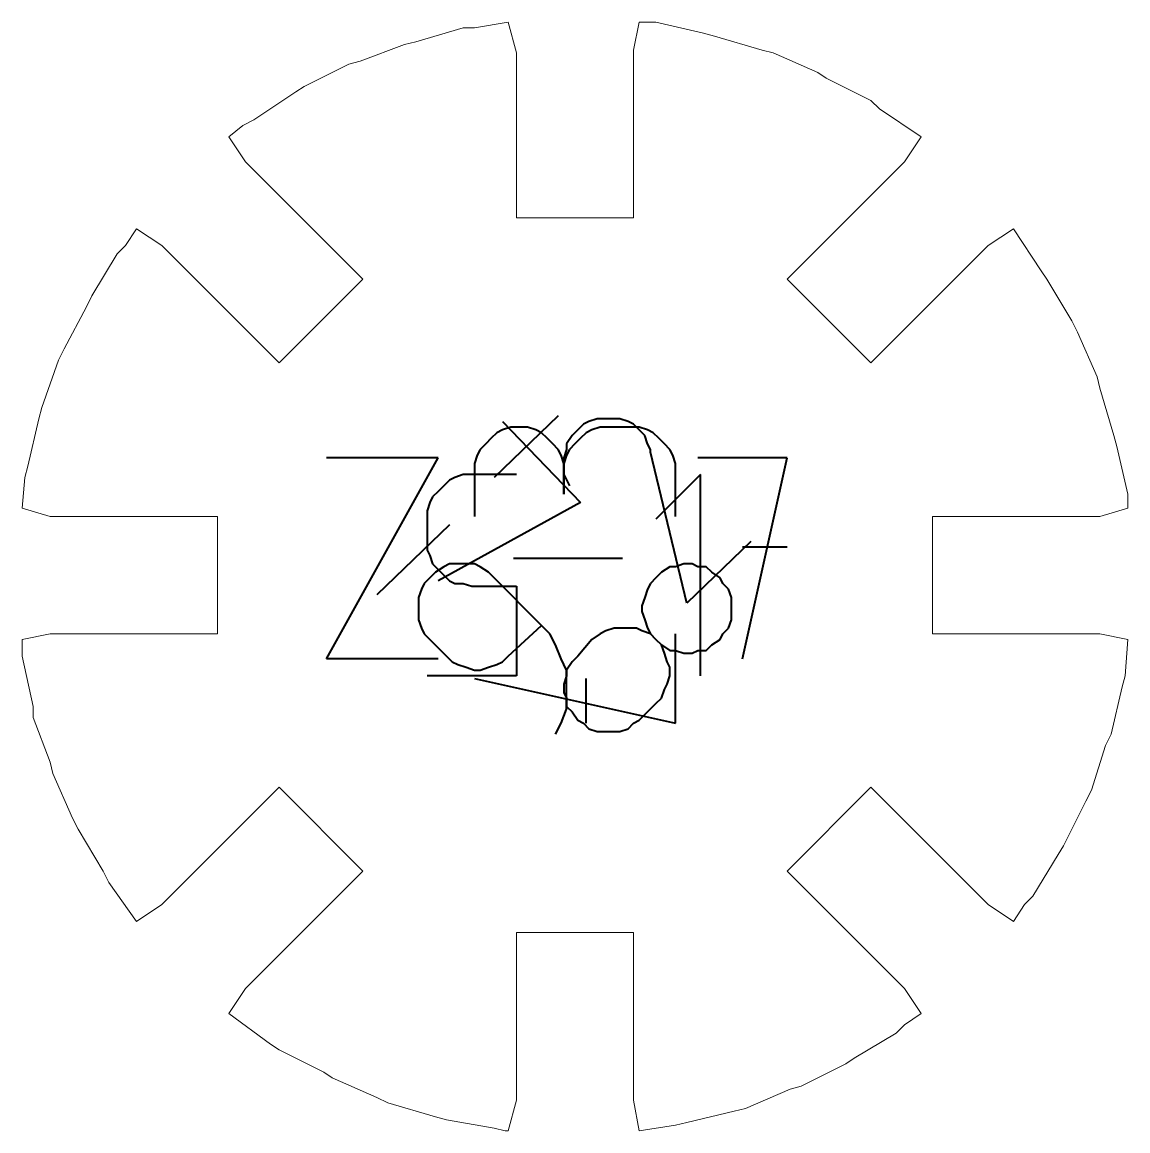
# Model space of a CAD drawing. Header units: centimetres. Extents: x -9.8 to 7.1, y -12.4 to 11.9.
# Drawn here: x -1.184 to 2.776, y -8.084 to -4.114 of the extents above; entities that cross this region are included whole.
import ezdxf

# ---------------------------------------------------------------- set-up
doc = ezdxf.new("R2010")
doc.units = ezdxf.units.CM
doc.header["$MEASUREMENT"] = 0
doc.layers.add('layer 1', color=7, linetype='Continuous')

msp = doc.modelspace()

# ---------------------------------------------------------------- linework, layer by layer
at = {"layer": 'layer 1', "color": 5, "lineweight": 13}
for points in [[(0.55571, -4.11392), (0.55571, -4.11392), (0.43559, -4.13402), (0.43559, -4.13402)], [(0.58561, -4.22398), (0.58561, -4.22398), (0.55571, -4.11392), (0.55571, -4.11392)], [(1.02561, -4.11392), (1.02561, -4.11392), (1.00577, -4.21393), (1.00577, -4.21393)], [(1.04572, -4.11392), (1.04572, -4.11392), (1.02561, -4.11392), (1.02561, -4.11392)], [(1.08567, -4.11392), (1.08567, -4.11392), (1.04572, -4.11392), (1.04572, -4.11392)], [(1.2558, -4.15387), (1.2558, -4.15387), (1.08567, -4.11392), (1.08567, -4.11392)], [(0.39564, -4.13402), (0.39564, -4.13402), (0.22578, -4.18403), (0.22578, -4.18403)], [(0.43559, -4.13402), (0.43559, -4.13402), (0.39564, -4.13402), (0.39564, -4.13402)], [(1.29575, -4.16392), (1.29575, -4.16392), (1.2558, -4.15387), (1.2558, -4.15387)], [(1.46588, -4.21393), (1.46588, -4.21393), (1.29575, -4.16392), (1.29575, -4.16392)], [(0.18556, -4.19408), (0.18556, -4.19408), (0.02575, -4.25388), (0.02575, -4.25388)], [(0.22578, -4.18403), (0.22578, -4.18403), (0.18556, -4.19408), (0.18556, -4.19408)], [(0.58561, -4.814), (0.58561, -4.814), (0.58561, -4.22398), (0.58561, -4.22398)], [(1.00577, -4.21393), (1.00577, -4.21393), (1.00577, -4.814), (1.00577, -4.814)], [(1.50583, -4.22398), (1.50583, -4.22398), (1.46588, -4.21393), (1.46588, -4.21393)], [(1.66564, -4.2941), (1.66564, -4.2941), (1.50583, -4.22398), (1.50583, -4.22398)], [(-0.01447, -4.26393), (-0.01447, -4.26393), (-0.17427, -4.3441), (-0.17427, -4.3441)], [(0.02575, -4.25388), (0.02575, -4.25388), (-0.01447, -4.26393), (-0.01447, -4.26393)], [(1.6958, -4.31394), (1.6958, -4.31394), (1.66564, -4.2941), (1.66564, -4.2941)], [(1.85587, -4.39411), (1.85587, -4.39411), (1.6958, -4.31394), (1.6958, -4.31394)], [(-0.20444, -4.36395), (-0.20444, -4.36395), (-0.35445, -4.46396), (-0.35445, -4.46396)], [(-0.17427, -4.3441), (-0.17427, -4.3441), (-0.20444, -4.36395), (-0.20444, -4.36395)], [(1.88577, -4.42401), (1.88577, -4.42401), (1.85587, -4.39411), (1.85587, -4.39411)], [(2.03579, -4.52402), (2.03579, -4.52402), (1.88577, -4.42401), (1.88577, -4.42401)], [(-0.39441, -4.48407), (-0.39441, -4.48407), (-0.44441, -4.52402), (-0.44441, -4.52402)], [(-0.35445, -4.46396), (-0.35445, -4.46396), (-0.39441, -4.48407), (-0.39441, -4.48407)], [(-0.44441, -4.52402), (-0.44441, -4.52402), (-0.38435, -4.61398), (-0.38435, -4.61398)], [(1.97573, -4.61398), (1.97573, -4.61398), (2.03579, -4.52402), (2.03579, -4.52402)], [(2.03579, -4.52402), (2.03579, -4.52402), (2.03579, -4.52402), (2.03579, -4.52402)], [(-0.38435, -4.61398), (-0.38435, -4.61398), (0.03554, -5.03414), (0.03554, -5.03414)], [(1.55584, -5.03414), (1.55584, -5.03414), (1.97573, -4.61398), (1.97573, -4.61398)], [(1.00577, -4.814), (1.00577, -4.814), (0.58561, -4.814), (0.58561, -4.814)], [(-0.77435, -4.85395), (-0.77435, -4.85395), (-0.8143, -4.91402), (-0.8143, -4.91402)], [(-0.68439, -4.91402), (-0.68439, -4.91402), (-0.77435, -4.85395), (-0.77435, -4.85395)], [(2.36573, -4.85395), (2.36573, -4.85395), (2.27577, -4.91402), (2.27577, -4.91402)], [(2.46574, -5.00397), (2.46574, -5.00397), (2.36573, -4.85395), (2.36573, -4.85395)], [(2.36573, -4.85395), (2.36573, -4.85395), (2.36573, -4.85395), (2.36573, -4.85395)], [(-0.8143, -4.91402), (-0.8143, -4.91402), (-0.84446, -4.94391), (-0.84446, -4.94391)], [(-0.2645, -5.33391), (-0.2645, -5.33391), (-0.68439, -4.91402), (-0.68439, -4.91402)], [(2.27577, -4.91402), (2.27577, -4.91402), (1.85587, -5.33391), (1.85587, -5.33391)], [(-0.84446, -4.94391), (-0.84446, -4.94391), (-0.93442, -5.09393), (-0.93442, -5.09393)], [(0.03554, -5.03414), (0.03554, -5.03414), (-0.2645, -5.33391), (-0.2645, -5.33391)], [(1.85587, -5.33391), (1.85587, -5.33391), (1.55584, -5.03414), (1.55584, -5.03414)], [(2.48585, -5.03414), (2.48585, -5.03414), (2.46574, -5.00397), (2.46574, -5.00397)], [(2.57581, -5.18389), (2.57581, -5.18389), (2.48585, -5.03414), (2.48585, -5.03414)], [(-0.93442, -5.09393), (-0.93442, -5.09393), (-0.95453, -5.13388), (-0.95453, -5.13388)], [(-0.95453, -5.13388), (-0.95453, -5.13388), (-1.03443, -5.2839), (-1.03443, -5.2839)], [(2.59591, -5.22411), (2.59591, -5.22411), (2.57581, -5.18389), (2.57581, -5.18389)], [(2.66576, -5.38392), (2.66576, -5.38392), (2.59591, -5.22411), (2.59591, -5.22411)], [(-1.03443, -5.2839), (-1.03443, -5.2839), (-1.05454, -5.32412), (-1.05454, -5.32412)], [(-1.05454, -5.32412), (-1.05454, -5.32412), (-1.11434, -5.49398), (-1.11434, -5.49398)], [(2.67582, -5.42413), (2.67582, -5.42413), (2.66576, -5.38392), (2.66576, -5.38392)], [(2.72582, -5.594), (2.72582, -5.594), (2.67582, -5.42413), (2.67582, -5.42413)], [(-1.11434, -5.49398), (-1.11434, -5.49398), (-1.12439, -5.53393), (-1.12439, -5.53393)], [(-1.12439, -5.53393), (-1.12439, -5.53393), (-1.16434, -5.70406), (-1.16434, -5.70406)], [(2.73588, -5.63395), (2.73588, -5.63395), (2.72582, -5.594), (2.72582, -5.594)], [(2.77583, -5.80407), (2.77583, -5.80407), (2.73588, -5.63395), (2.73588, -5.63395)], [(-1.16434, -5.70406), (-1.16434, -5.70406), (-1.1744, -5.74401), (-1.1744, -5.74401)], [(-1.1744, -5.74401), (-1.1744, -5.74401), (-1.18445, -5.85408), (-1.18445, -5.85408)], [(2.77583, -5.84403), (2.77583, -5.84403), (2.77583, -5.80407), (2.77583, -5.80407)], [(-1.18445, -5.85408), (-1.18445, -5.85408), (-1.08444, -5.88398), (-1.08444, -5.88398)], [(2.67582, -5.88398), (2.67582, -5.88398), (2.77583, -5.85408), (2.77583, -5.85408)], [(2.77583, -5.85408), (2.77583, -5.85408), (2.77583, -5.84403), (2.77583, -5.84403)], [(-1.08444, -5.88398), (-1.08444, -5.88398), (-0.48437, -5.88398), (-0.48437, -5.88398)], [(-0.48437, -5.88398), (-0.48437, -5.88398), (-0.48437, -6.30414), (-0.48437, -6.30414)], [(2.07574, -6.30414), (2.07574, -6.30414), (2.07574, -5.88398), (2.07574, -5.88398)], [(2.07574, -5.88398), (2.07574, -5.88398), (2.67582, -5.88398), (2.67582, -5.88398)], [(-1.08444, -6.30414), (-1.08444, -6.30414), (-1.18445, -6.32398), (-1.18445, -6.32398)], [(-0.48437, -6.30414), (-0.48437, -6.30414), (-1.08444, -6.30414), (-1.08444, -6.30414)], [(2.67582, -6.30414), (2.67582, -6.30414), (2.07574, -6.30414), (2.07574, -6.30414)], [(2.77583, -6.32398), (2.77583, -6.32398), (2.67582, -6.30414), (2.67582, -6.30414)], [(-1.18445, -6.32398), (-1.18445, -6.32398), (-1.18445, -6.34409), (-1.18445, -6.34409)], [(-1.18445, -6.34409), (-1.18445, -6.34409), (-1.18445, -6.38404), (-1.18445, -6.38404)], [(2.76578, -6.45416), (2.76578, -6.45416), (2.77583, -6.32398), (2.77583, -6.32398)], [(-1.18445, -6.38404), (-1.18445, -6.38404), (-1.1445, -6.56396), (-1.1445, -6.56396)], [(2.75572, -6.49411), (2.75572, -6.49411), (2.76578, -6.45416), (2.76578, -6.45416)], [(2.71577, -6.66397), (2.71577, -6.66397), (2.75572, -6.49411), (2.75572, -6.49411)], [(-1.1445, -6.56396), (-1.1445, -6.56396), (-1.1445, -6.60417), (-1.1445, -6.60417)], [(-1.1445, -6.60417), (-1.1445, -6.60417), (-1.08444, -6.76398), (-1.08444, -6.76398)], [(2.69593, -6.70419), (2.69593, -6.70419), (2.71577, -6.66397), (2.71577, -6.66397)], [(2.64592, -6.864), (2.64592, -6.864), (2.69593, -6.70419), (2.69593, -6.70419)], [(-1.08444, -6.76398), (-1.08444, -6.76398), (-1.07439, -6.8042), (-1.07439, -6.8042)], [(-1.07439, -6.8042), (-1.07439, -6.8042), (-1.00454, -6.96401), (-1.00454, -6.96401)], [(-0.68439, -7.2741), (-0.68439, -7.2741), (-0.2645, -6.85394), (-0.2645, -6.85394)], [(-0.2645, -6.85394), (-0.2645, -6.85394), (0.03554, -7.15398), (0.03554, -7.15398)], [(1.55584, -7.15398), (1.55584, -7.15398), (1.85587, -6.85394), (1.85587, -6.85394)], [(1.85587, -6.85394), (1.85587, -6.85394), (2.27577, -7.2741), (2.27577, -7.2741)], [(2.62581, -6.90395), (2.62581, -6.90395), (2.64592, -6.864), (2.64592, -6.864)], [(2.54591, -7.06402), (2.54591, -7.06402), (2.62581, -6.90395), (2.62581, -6.90395)], [(-1.00454, -6.96401), (-1.00454, -6.96401), (-0.98443, -7.00396), (-0.98443, -7.00396)], [(-0.98443, -7.00396), (-0.98443, -7.00396), (-0.89447, -7.15398), (-0.89447, -7.15398)], [(2.5258, -7.09418), (2.5258, -7.09418), (2.54591, -7.06402), (2.54591, -7.06402)], [(2.43584, -7.2442), (2.43584, -7.2442), (2.5258, -7.09418), (2.5258, -7.09418)], [(-0.89447, -7.15398), (-0.89447, -7.15398), (-0.87436, -7.19419), (-0.87436, -7.19419)], [(0.03554, -7.15398), (0.03554, -7.15398), (-0.38435, -7.57414), (-0.38435, -7.57414)], [(1.97573, -7.57414), (1.97573, -7.57414), (1.55584, -7.15398), (1.55584, -7.15398)], [(-0.87436, -7.19419), (-0.87436, -7.19419), (-0.77435, -7.33416), (-0.77435, -7.33416)], [(2.40594, -7.2741), (2.40594, -7.2741), (2.43584, -7.2442), (2.43584, -7.2442)], [(-0.77435, -7.33416), (-0.77435, -7.33416), (-0.68439, -7.2741), (-0.68439, -7.2741)], [(2.27577, -7.2741), (2.27577, -7.2741), (2.36573, -7.33416), (2.36573, -7.33416)], [(2.36573, -7.33416), (2.36573, -7.33416), (2.40594, -7.2741), (2.40594, -7.2741)], [(0.58561, -7.97419), (0.58561, -7.97419), (0.58561, -7.37411), (0.58561, -7.37411)], [(0.58561, -7.37411), (0.58561, -7.37411), (1.00577, -7.37411), (1.00577, -7.37411)], [(1.00577, -7.37411), (1.00577, -7.37411), (1.00577, -7.97419), (1.00577, -7.97419)], [(-0.38435, -7.57414), (-0.38435, -7.57414), (-0.44441, -7.6641), (-0.44441, -7.6641)], [(2.03579, -7.6641), (2.03579, -7.6641), (1.97573, -7.57414), (1.97573, -7.57414)], [(-0.44441, -7.6641), (-0.44441, -7.6641), (-0.44441, -7.6641), (-0.44441, -7.6641)], [(-0.44441, -7.6641), (-0.44441, -7.6641), (-0.29439, -7.77416), (-0.29439, -7.77416)], [(1.97573, -7.70405), (1.97573, -7.70405), (2.03579, -7.6641), (2.03579, -7.6641)], [(1.79581, -7.82417), (1.79581, -7.82417), (1.94583, -7.73421), (1.94583, -7.73421)], [(1.94583, -7.73421), (1.94583, -7.73421), (1.97573, -7.70405), (1.97573, -7.70405)], [(-0.29439, -7.77416), (-0.29439, -7.77416), (-0.2645, -7.794), (-0.2645, -7.794)], [(-0.2645, -7.794), (-0.2645, -7.794), (-0.10442, -7.87417), (-0.10442, -7.87417)], [(1.60584, -7.92418), (1.60584, -7.92418), (1.76565, -7.84401), (1.76565, -7.84401)], [(1.76565, -7.84401), (1.76565, -7.84401), (1.79581, -7.82417), (1.79581, -7.82417)], [(-0.10442, -7.87417), (-0.10442, -7.87417), (-0.07426, -7.89402), (-0.07426, -7.89402)], [(-0.07426, -7.89402), (-0.07426, -7.89402), (0.08555, -7.96413), (0.08555, -7.96413)], [(1.40582, -8.00408), (1.40582, -8.00408), (1.56589, -7.93424), (1.56589, -7.93424)], [(1.56589, -7.93424), (1.56589, -7.93424), (1.60584, -7.92418), (1.60584, -7.92418)], [(0.08555, -7.96413), (0.08555, -7.96413), (0.12576, -7.98424), (0.12576, -7.98424)], [(0.55571, -8.08399), (0.55571, -8.08399), (0.58561, -7.97419), (0.58561, -7.97419)], [(1.00577, -7.97419), (1.00577, -7.97419), (1.02561, -8.08399), (1.02561, -8.08399)], [(0.12576, -7.98424), (0.12576, -7.98424), (0.29563, -8.03398), (0.29563, -8.03398)], [(1.19574, -8.05409), (1.19574, -8.05409), (1.36587, -8.01414), (1.36587, -8.01414)], [(1.36587, -8.01414), (1.36587, -8.01414), (1.40582, -8.00408), (1.40582, -8.00408)], [(0.29563, -8.03398), (0.29563, -8.03398), (0.33558, -8.04404), (0.33558, -8.04404)], [(0.33558, -8.04404), (0.33558, -8.04404), (0.50571, -8.0742), (0.50571, -8.0742)], [(1.15579, -8.06414), (1.15579, -8.06414), (1.19574, -8.05409), (1.19574, -8.05409)], [(0.50571, -8.0742), (0.50571, -8.0742), (0.54566, -8.08399), (0.54566, -8.08399)], [(0.54566, -8.08399), (0.54566, -8.08399), (0.55571, -8.08399), (0.55571, -8.08399)], [(1.02561, -8.08399), (1.02561, -8.08399), (1.15579, -8.06414), (1.15579, -8.06414)]]:
    msp.add_open_spline(points, degree=3, dxfattribs=at)
at = {"layer": 'layer 1', "color": 1, "lineweight": 40}
for points in [[(0.73563, -5.52414), (0.73563, -5.52414), (0.50571, -5.74401), (0.50571, -5.74401)], [(0.5356, -5.54399), (0.5356, -5.54399), (0.8158, -5.83397), (0.8158, -5.83397)], [(0.82559, -5.55404), (0.82559, -5.55404), (0.80574, -5.57415), (0.80574, -5.57415)], [(0.8457, -5.54399), (0.8457, -5.54399), (0.82559, -5.55404), (0.82559, -5.55404)], [(0.87559, -5.53393), (0.87559, -5.53393), (0.8457, -5.54399), (0.8457, -5.54399)], [(0.90576, -5.53393), (0.90576, -5.53393), (0.87559, -5.53393), (0.87559, -5.53393)], [(0.87559, -5.53393), (0.87559, -5.53393), (0.87559, -5.53393), (0.87559, -5.53393)], [(0.9256, -5.53393), (0.9256, -5.53393), (0.90576, -5.53393), (0.90576, -5.53393)], [(0.95576, -5.53393), (0.95576, -5.53393), (0.9256, -5.53393), (0.9256, -5.53393)], [(0.98566, -5.54399), (0.98566, -5.54399), (0.95576, -5.53393), (0.95576, -5.53393)], [(1.00577, -5.55404), (1.00577, -5.55404), (0.98566, -5.54399), (0.98566, -5.54399)], [(1.02561, -5.57415), (1.02561, -5.57415), (1.00577, -5.55404), (1.00577, -5.55404)], [(0.51576, -5.58394), (0.51576, -5.58394), (0.49565, -5.60405), (0.49565, -5.60405)], [(0.5356, -5.57415), (0.5356, -5.57415), (0.51576, -5.58394), (0.51576, -5.58394)], [(0.56577, -5.5641), (0.56577, -5.5641), (0.5356, -5.57415), (0.5356, -5.57415)], [(0.59566, -5.5641), (0.59566, -5.5641), (0.56577, -5.5641), (0.56577, -5.5641)], [(0.62556, -5.5641), (0.62556, -5.5641), (0.59566, -5.5641), (0.59566, -5.5641)], [(0.59566, -5.5641), (0.59566, -5.5641), (0.59566, -5.5641), (0.59566, -5.5641)], [(0.65572, -5.57415), (0.65572, -5.57415), (0.62556, -5.5641), (0.62556, -5.5641)], [(0.67557, -5.58394), (0.67557, -5.58394), (0.65572, -5.57415), (0.65572, -5.57415)], [(0.69568, -5.60405), (0.69568, -5.60405), (0.67557, -5.58394), (0.67557, -5.58394)], [(0.78563, -5.594), (0.78563, -5.594), (0.76579, -5.62416), (0.76579, -5.62416)], [(0.80574, -5.57415), (0.80574, -5.57415), (0.78563, -5.594), (0.78563, -5.594)], [(0.83564, -5.58394), (0.83564, -5.58394), (0.8158, -5.60405), (0.8158, -5.60405)], [(0.85575, -5.57415), (0.85575, -5.57415), (0.83564, -5.58394), (0.83564, -5.58394)], [(0.88565, -5.5641), (0.88565, -5.5641), (0.85575, -5.57415), (0.85575, -5.57415)], [(0.91581, -5.5641), (0.91581, -5.5641), (0.88565, -5.5641), (0.88565, -5.5641)], [(0.99571, -5.5641), (0.99571, -5.5641), (0.91581, -5.5641), (0.91581, -5.5641)], [(0.91581, -5.5641), (0.91581, -5.5641), (0.91581, -5.5641), (0.91581, -5.5641)], [(1.02561, -5.5641), (1.02561, -5.5641), (0.99571, -5.5641), (0.99571, -5.5641)], [(1.05577, -5.57415), (1.05577, -5.57415), (1.02561, -5.5641), (1.02561, -5.5641)], [(1.04572, -5.594), (1.04572, -5.594), (1.02561, -5.57415), (1.02561, -5.57415)], [(1.05577, -5.62416), (1.05577, -5.62416), (1.04572, -5.594), (1.04572, -5.594)], [(1.07562, -5.58394), (1.07562, -5.58394), (1.05577, -5.57415), (1.05577, -5.57415)], [(1.09573, -5.60405), (1.09573, -5.60405), (1.07562, -5.58394), (1.07562, -5.58394)], [(0.47581, -5.62416), (0.47581, -5.62416), (0.4557, -5.644), (0.4557, -5.644)], [(0.49565, -5.60405), (0.49565, -5.60405), (0.47581, -5.62416), (0.47581, -5.62416)], [(0.71579, -5.62416), (0.71579, -5.62416), (0.69568, -5.60405), (0.69568, -5.60405)], [(0.73563, -5.644), (0.73563, -5.644), (0.71579, -5.62416), (0.71579, -5.62416)], [(0.76579, -5.62416), (0.76579, -5.62416), (0.76579, -5.644), (0.76579, -5.644)], [(0.79569, -5.62416), (0.79569, -5.62416), (0.77558, -5.644), (0.77558, -5.644)], [(0.8158, -5.60405), (0.8158, -5.60405), (0.79569, -5.62416), (0.79569, -5.62416)], [(1.06583, -5.644), (1.06583, -5.644), (1.05577, -5.62416), (1.05577, -5.62416)], [(1.11583, -5.62416), (1.11583, -5.62416), (1.09573, -5.60405), (1.09573, -5.60405)], [(1.13568, -5.644), (1.13568, -5.644), (1.11583, -5.62416), (1.11583, -5.62416)], [(-0.09437, -6.3941), (-0.09437, -6.3941), (0.30568, -5.6739), (0.30568, -5.6739)], [(0.30568, -5.6739), (0.30568, -5.6739), (-0.09437, -5.6739), (-0.09437, -5.6739)], [(0.44565, -5.66411), (0.44565, -5.66411), (0.43559, -5.69401), (0.43559, -5.69401)], [(0.4557, -5.644), (0.4557, -5.644), (0.44565, -5.66411), (0.44565, -5.66411)], [(0.74568, -5.66411), (0.74568, -5.66411), (0.73563, -5.644), (0.73563, -5.644)], [(0.75574, -5.69401), (0.75574, -5.69401), (0.74568, -5.66411), (0.74568, -5.66411)], [(0.76579, -5.644), (0.76579, -5.644), (0.75574, -5.6739), (0.75574, -5.6739)], [(0.76579, -5.66411), (0.76579, -5.66411), (0.75574, -5.69401), (0.75574, -5.69401)], [(0.75574, -5.6739), (0.75574, -5.6739), (0.75574, -5.70406), (0.75574, -5.70406)], [(0.77558, -5.644), (0.77558, -5.644), (0.76579, -5.66411), (0.76579, -5.66411)], [(1.06583, -5.65406), (1.06583, -5.65406), (1.06583, -5.644), (1.06583, -5.644)], [(1.06583, -5.644), (1.06583, -5.644), (1.06583, -5.644), (1.06583, -5.644)], [(1.06583, -5.644), (1.06583, -5.644), (1.06583, -5.644), (1.06583, -5.644)], [(1.19574, -6.19407), (1.19574, -6.19407), (1.06583, -5.65406), (1.06583, -5.65406)], [(1.06583, -5.65406), (1.06583, -5.65406), (1.06583, -5.65406), (1.06583, -5.65406)], [(1.06583, -5.65406), (1.06583, -5.65406), (1.06583, -5.65406), (1.06583, -5.65406)], [(1.06583, -5.65406), (1.06583, -5.65406), (1.06583, -5.65406), (1.06583, -5.65406)], [(1.06583, -5.65406), (1.06583, -5.65406), (1.06583, -5.65406), (1.06583, -5.65406)], [(1.06583, -5.65406), (1.06583, -5.65406), (1.06583, -5.65406), (1.06583, -5.65406)], [(1.06583, -5.65406), (1.06583, -5.65406), (1.06583, -5.65406), (1.06583, -5.65406)], [(1.06583, -5.65406), (1.06583, -5.65406), (1.06583, -5.65406), (1.06583, -5.65406)], [(1.06583, -5.65406), (1.06583, -5.65406), (1.06583, -5.65406), (1.06583, -5.65406)], [(1.14573, -5.66411), (1.14573, -5.66411), (1.13568, -5.644), (1.13568, -5.644)], [(1.15579, -5.69401), (1.15579, -5.69401), (1.14573, -5.66411), (1.14573, -5.66411)], [(1.55584, -5.6739), (1.55584, -5.6739), (1.23569, -5.6739), (1.23569, -5.6739)], [(1.39576, -6.3941), (1.39576, -6.3941), (1.55584, -5.6739), (1.55584, -5.6739)], [(0.43559, -5.69401), (0.43559, -5.69401), (0.43559, -5.72391), (0.43559, -5.72391)], [(0.75574, -5.69401), (0.75574, -5.69401), (0.75574, -5.72391), (0.75574, -5.72391)], [(0.75574, -5.72391), (0.75574, -5.72391), (0.75574, -5.69401), (0.75574, -5.69401)], [(0.75574, -5.70406), (0.75574, -5.70406), (0.75574, -5.73396), (0.75574, -5.73396)], [(1.15579, -5.72391), (1.15579, -5.72391), (1.15579, -5.69401), (1.15579, -5.69401)], [(0.34563, -5.75407), (0.34563, -5.75407), (0.32579, -5.77391), (0.32579, -5.77391)], [(0.36574, -5.74401), (0.36574, -5.74401), (0.34563, -5.75407), (0.34563, -5.75407)], [(0.39564, -5.73396), (0.39564, -5.73396), (0.36574, -5.74401), (0.36574, -5.74401)], [(0.4258, -5.73396), (0.4258, -5.73396), (0.39564, -5.73396), (0.39564, -5.73396)], [(0.58561, -5.73396), (0.58561, -5.73396), (0.4258, -5.73396), (0.4258, -5.73396)], [(0.4258, -5.73396), (0.4258, -5.73396), (0.4258, -5.73396), (0.4258, -5.73396)], [(0.43559, -5.72391), (0.43559, -5.72391), (0.43559, -5.88398), (0.43559, -5.88398)], [(0.75574, -5.72391), (0.75574, -5.72391), (0.75574, -5.80407), (0.75574, -5.80407)], [(0.75574, -5.80407), (0.75574, -5.80407), (0.75574, -5.72391), (0.75574, -5.72391)], [(0.75574, -5.72391), (0.75574, -5.72391), (0.75574, -5.72391), (0.75574, -5.72391)], [(0.75574, -5.73396), (0.75574, -5.73396), (0.77558, -5.77391), (0.77558, -5.77391)], [(1.24575, -5.73396), (1.24575, -5.73396), (1.08567, -5.89403), (1.08567, -5.89403)], [(1.15579, -5.88398), (1.15579, -5.88398), (1.15579, -5.72391), (1.15579, -5.72391)], [(1.15579, -5.72391), (1.15579, -5.72391), (1.15579, -5.72391), (1.15579, -5.72391)], [(1.24575, -6.45416), (1.24575, -6.45416), (1.24575, -5.73396), (1.24575, -5.73396)], [(0.30568, -5.79402), (0.30568, -5.79402), (0.28557, -5.81413), (0.28557, -5.81413)], [(0.32579, -5.77391), (0.32579, -5.77391), (0.30568, -5.79402), (0.30568, -5.79402)], [(0.27578, -5.83397), (0.27578, -5.83397), (0.26573, -5.86414), (0.26573, -5.86414)], [(0.28557, -5.81413), (0.28557, -5.81413), (0.27578, -5.83397), (0.27578, -5.83397)], [(0.8158, -5.83397), (0.8158, -5.83397), (0.30568, -6.11417), (0.30568, -6.11417)], [(0.26573, -5.86414), (0.26573, -5.86414), (0.26573, -5.89403), (0.26573, -5.89403)], [(0.34563, -5.91414), (0.34563, -5.91414), (0.08555, -6.16417), (0.08555, -6.16417)], [(0.26573, -5.89403), (0.26573, -5.89403), (0.26573, -5.97394), (0.26573, -5.97394)], [(0.26573, -5.97394), (0.26573, -5.97394), (0.26573, -5.97394), (0.26573, -5.97394)], [(0.26573, -5.97394), (0.26573, -5.97394), (0.26573, -6.0041), (0.26573, -6.0041)], [(1.42566, -5.97394), (1.42566, -5.97394), (1.19574, -6.19407), (1.19574, -6.19407)], [(1.55584, -5.99405), (1.55584, -5.99405), (1.39576, -5.99405), (1.39576, -5.99405)], [(0.26573, -6.0041), (0.26573, -6.0041), (0.27578, -6.02394), (0.27578, -6.02394)], [(0.27578, -6.02394), (0.27578, -6.02394), (0.28557, -6.05411), (0.28557, -6.05411)], [(0.96582, -6.034), (0.96582, -6.034), (0.57556, -6.034), (0.57556, -6.034)], [(0.28557, -6.05411), (0.28557, -6.05411), (0.30568, -6.07395), (0.30568, -6.07395)], [(0.32579, -6.06416), (0.32579, -6.06416), (0.29563, -6.084), (0.29563, -6.084)], [(0.30568, -6.07395), (0.30568, -6.07395), (0.32579, -6.09406), (0.32579, -6.09406)], [(0.34563, -6.05411), (0.34563, -6.05411), (0.32579, -6.06416), (0.32579, -6.06416)], [(0.3758, -6.05411), (0.3758, -6.05411), (0.34563, -6.05411), (0.34563, -6.05411)], [(0.40569, -6.05411), (0.40569, -6.05411), (0.3758, -6.05411), (0.3758, -6.05411)], [(0.43559, -6.05411), (0.43559, -6.05411), (0.40569, -6.05411), (0.40569, -6.05411)], [(0.4557, -6.06416), (0.4557, -6.06416), (0.43559, -6.05411), (0.43559, -6.05411)], [(0.4856, -6.084), (0.4856, -6.084), (0.4557, -6.06416), (0.4557, -6.06416)], [(1.13568, -6.06416), (1.13568, -6.06416), (1.10578, -6.084), (1.10578, -6.084)], [(1.15579, -6.06416), (1.15579, -6.06416), (1.13568, -6.06416), (1.13568, -6.06416)], [(1.18569, -6.05411), (1.18569, -6.05411), (1.15579, -6.06416), (1.15579, -6.06416)], [(1.21585, -6.05411), (1.21585, -6.05411), (1.18569, -6.05411), (1.18569, -6.05411)], [(1.23569, -6.06416), (1.23569, -6.06416), (1.21585, -6.05411), (1.21585, -6.05411)], [(1.26585, -6.06416), (1.26585, -6.06416), (1.23569, -6.06416), (1.23569, -6.06416)], [(1.2857, -6.084), (1.2857, -6.084), (1.26585, -6.06416), (1.26585, -6.06416)], [(0.27578, -6.10411), (0.27578, -6.10411), (0.25567, -6.12395), (0.25567, -6.12395)], [(0.29563, -6.084), (0.29563, -6.084), (0.27578, -6.10411), (0.27578, -6.10411)], [(0.27578, -6.10411), (0.27578, -6.10411), (0.27578, -6.10411), (0.27578, -6.10411)], [(0.32579, -6.09406), (0.32579, -6.09406), (0.34563, -6.11417), (0.34563, -6.11417)], [(0.50571, -6.10411), (0.50571, -6.10411), (0.4856, -6.084), (0.4856, -6.084)], [(0.67557, -6.27397), (0.67557, -6.27397), (0.50571, -6.10411), (0.50571, -6.10411)], [(0.50571, -6.10411), (0.50571, -6.10411), (0.50571, -6.10411), (0.50571, -6.10411)], [(1.08567, -6.10411), (1.08567, -6.10411), (1.06583, -6.12395), (1.06583, -6.12395)], [(1.10578, -6.084), (1.10578, -6.084), (1.08567, -6.10411), (1.08567, -6.10411)], [(1.08567, -6.10411), (1.08567, -6.10411), (1.08567, -6.10411), (1.08567, -6.10411)], [(1.31586, -6.10411), (1.31586, -6.10411), (1.2857, -6.084), (1.2857, -6.084)], [(1.32565, -6.12395), (1.32565, -6.12395), (1.31586, -6.10411), (1.31586, -6.10411)], [(1.31586, -6.10411), (1.31586, -6.10411), (1.31586, -6.10411), (1.31586, -6.10411)], [(0.24562, -6.14406), (0.24562, -6.14406), (0.23557, -6.17396), (0.23557, -6.17396)], [(0.25567, -6.12395), (0.25567, -6.12395), (0.24562, -6.14406), (0.24562, -6.14406)], [(0.34563, -6.11417), (0.34563, -6.11417), (0.36574, -6.12395), (0.36574, -6.12395)], [(0.36574, -6.12395), (0.36574, -6.12395), (0.39564, -6.12395), (0.39564, -6.12395)], [(0.39564, -6.12395), (0.39564, -6.12395), (0.4258, -6.13401), (0.4258, -6.13401)], [(0.4258, -6.13401), (0.4258, -6.13401), (0.58561, -6.13401), (0.58561, -6.13401)], [(0.58561, -6.13401), (0.58561, -6.13401), (0.58561, -6.45416), (0.58561, -6.45416)], [(1.05577, -6.14406), (1.05577, -6.14406), (1.04572, -6.17396), (1.04572, -6.17396)], [(1.06583, -6.12395), (1.06583, -6.12395), (1.05577, -6.14406), (1.05577, -6.14406)], [(1.34576, -6.14406), (1.34576, -6.14406), (1.32565, -6.12395), (1.32565, -6.12395)], [(1.35581, -6.17396), (1.35581, -6.17396), (1.34576, -6.14406), (1.34576, -6.14406)], [(0.23557, -6.17396), (0.23557, -6.17396), (0.23557, -6.20412), (0.23557, -6.20412)], [(1.04572, -6.17396), (1.04572, -6.17396), (1.03567, -6.20412), (1.03567, -6.20412)], [(1.35581, -6.20412), (1.35581, -6.20412), (1.35581, -6.17396), (1.35581, -6.17396)], [(0.23557, -6.20412), (0.23557, -6.20412), (0.23557, -6.22397), (0.23557, -6.22397)], [(0.23557, -6.22397), (0.23557, -6.22397), (0.23557, -6.25413), (0.23557, -6.25413)], [(1.03567, -6.20412), (1.03567, -6.20412), (1.03567, -6.22397), (1.03567, -6.22397)], [(1.03567, -6.22397), (1.03567, -6.22397), (1.04572, -6.25413), (1.04572, -6.25413)], [(1.35581, -6.22397), (1.35581, -6.22397), (1.35581, -6.20412), (1.35581, -6.20412)], [(1.35581, -6.25413), (1.35581, -6.25413), (1.35581, -6.22397), (1.35581, -6.22397)], [(0.23557, -6.25413), (0.23557, -6.25413), (0.24562, -6.28403), (0.24562, -6.28403)], [(1.04572, -6.25413), (1.04572, -6.25413), (1.05577, -6.28403), (1.05577, -6.28403)], [(1.34576, -6.28403), (1.34576, -6.28403), (1.35581, -6.25413), (1.35581, -6.25413)], [(0.24562, -6.28403), (0.24562, -6.28403), (0.25567, -6.30414), (0.25567, -6.30414)], [(0.25567, -6.30414), (0.25567, -6.30414), (0.27578, -6.32398), (0.27578, -6.32398)], [(0.55571, -6.38404), (0.55571, -6.38404), (0.67557, -6.27397), (0.67557, -6.27397)], [(0.70573, -6.30414), (0.70573, -6.30414), (0.67557, -6.27397), (0.67557, -6.27397)], [(0.72557, -6.34409), (0.72557, -6.34409), (0.70573, -6.30414), (0.70573, -6.30414)], [(0.88565, -6.30414), (0.88565, -6.30414), (0.85575, -6.32398), (0.85575, -6.32398)], [(0.90576, -6.29408), (0.90576, -6.29408), (0.88565, -6.30414), (0.88565, -6.30414)], [(0.93565, -6.28403), (0.93565, -6.28403), (0.90576, -6.29408), (0.90576, -6.29408)], [(0.95576, -6.28403), (0.95576, -6.28403), (0.93565, -6.28403), (0.93565, -6.28403)], [(0.98566, -6.28403), (0.98566, -6.28403), (0.95576, -6.28403), (0.95576, -6.28403)], [(1.01582, -6.28403), (1.01582, -6.28403), (0.98566, -6.28403), (0.98566, -6.28403)], [(1.03567, -6.29408), (1.03567, -6.29408), (1.01582, -6.28403), (1.01582, -6.28403)], [(1.06583, -6.30414), (1.06583, -6.30414), (1.03567, -6.29408), (1.03567, -6.29408)], [(1.05577, -6.28403), (1.05577, -6.28403), (1.06583, -6.30414), (1.06583, -6.30414)], [(1.08567, -6.32398), (1.08567, -6.32398), (1.06583, -6.30414), (1.06583, -6.30414)], [(1.06583, -6.30414), (1.06583, -6.30414), (1.08567, -6.32398), (1.08567, -6.32398)], [(1.15579, -6.62402), (1.15579, -6.62402), (1.15579, -6.30414), (1.15579, -6.30414)], [(1.31586, -6.32398), (1.31586, -6.32398), (1.32565, -6.30414), (1.32565, -6.30414)], [(1.32565, -6.30414), (1.32565, -6.30414), (1.34576, -6.28403), (1.34576, -6.28403)], [(0.27578, -6.32398), (0.27578, -6.32398), (0.33558, -6.38404), (0.33558, -6.38404)], [(0.74568, -6.3941), (0.74568, -6.3941), (0.72557, -6.34409), (0.72557, -6.34409)], [(0.85575, -6.32398), (0.85575, -6.32398), (0.80574, -6.38404), (0.80574, -6.38404)], [(1.10578, -6.34409), (1.10578, -6.34409), (1.08567, -6.32398), (1.08567, -6.32398)], [(1.08567, -6.32398), (1.08567, -6.32398), (1.08567, -6.32398), (1.08567, -6.32398)], [(1.08567, -6.32398), (1.08567, -6.32398), (1.08567, -6.32398), (1.08567, -6.32398)], [(1.08567, -6.32398), (1.08567, -6.32398), (1.10578, -6.34409), (1.10578, -6.34409)], [(1.11583, -6.37399), (1.11583, -6.37399), (1.10578, -6.34409), (1.10578, -6.34409)], [(1.10578, -6.34409), (1.10578, -6.34409), (1.13568, -6.36393), (1.13568, -6.36393)], [(1.26585, -6.36393), (1.26585, -6.36393), (1.2857, -6.34409), (1.2857, -6.34409)], [(1.2857, -6.34409), (1.2857, -6.34409), (1.31586, -6.32398), (1.31586, -6.32398)], [(1.31586, -6.32398), (1.31586, -6.32398), (1.31586, -6.32398), (1.31586, -6.32398)], [(0.33558, -6.38404), (0.33558, -6.38404), (0.33558, -6.38404), (0.33558, -6.38404)], [(0.33558, -6.38404), (0.33558, -6.38404), (0.35569, -6.40415), (0.35569, -6.40415)], [(0.5356, -6.40415), (0.5356, -6.40415), (0.55571, -6.38404), (0.55571, -6.38404)], [(0.80574, -6.38404), (0.80574, -6.38404), (0.78563, -6.40415), (0.78563, -6.40415)], [(0.80574, -6.38404), (0.80574, -6.38404), (0.80574, -6.38404), (0.80574, -6.38404)], [(1.12562, -6.40415), (1.12562, -6.40415), (1.11583, -6.37399), (1.11583, -6.37399)], [(1.13568, -6.36393), (1.13568, -6.36393), (1.15579, -6.36393), (1.15579, -6.36393)], [(1.15579, -6.36393), (1.15579, -6.36393), (1.18569, -6.37399), (1.18569, -6.37399)], [(1.18569, -6.37399), (1.18569, -6.37399), (1.21585, -6.37399), (1.21585, -6.37399)], [(1.21585, -6.37399), (1.21585, -6.37399), (1.23569, -6.36393), (1.23569, -6.36393)], [(1.23569, -6.36393), (1.23569, -6.36393), (1.26585, -6.36393), (1.26585, -6.36393)], [(0.30568, -6.3941), (0.30568, -6.3941), (-0.09437, -6.3941), (-0.09437, -6.3941)], [(0.35569, -6.40415), (0.35569, -6.40415), (0.3758, -6.41394), (0.3758, -6.41394)], [(0.3758, -6.41394), (0.3758, -6.41394), (0.40569, -6.42399), (0.40569, -6.42399)], [(0.40569, -6.42399), (0.40569, -6.42399), (0.43559, -6.43405), (0.43559, -6.43405)], [(0.4557, -6.43405), (0.4557, -6.43405), (0.4856, -6.42399), (0.4856, -6.42399)], [(0.4856, -6.42399), (0.4856, -6.42399), (0.51576, -6.41394), (0.51576, -6.41394)], [(0.51576, -6.41394), (0.51576, -6.41394), (0.5356, -6.40415), (0.5356, -6.40415)], [(0.76579, -6.43405), (0.76579, -6.43405), (0.74568, -6.3941), (0.74568, -6.3941)], [(0.78563, -6.40415), (0.78563, -6.40415), (0.76579, -6.43405), (0.76579, -6.43405)], [(1.13568, -6.42399), (1.13568, -6.42399), (1.12562, -6.40415), (1.12562, -6.40415)], [(1.13568, -6.45416), (1.13568, -6.45416), (1.13568, -6.42399), (1.13568, -6.42399)], [(0.58561, -6.45416), (0.58561, -6.45416), (0.26573, -6.45416), (0.26573, -6.45416)], [(0.43559, -6.43405), (0.43559, -6.43405), (0.4557, -6.43405), (0.4557, -6.43405)], [(0.43559, -6.46395), (0.43559, -6.46395), (1.15579, -6.62402), (1.15579, -6.62402)], [(0.76579, -6.45416), (0.76579, -6.45416), (0.75574, -6.48405), (0.75574, -6.48405)], [(0.76579, -6.48405), (0.76579, -6.48405), (0.76579, -6.43405), (0.76579, -6.43405)], [(0.76579, -6.43405), (0.76579, -6.43405), (0.76579, -6.45416), (0.76579, -6.45416)], [(0.83564, -6.62402), (0.83564, -6.62402), (0.83564, -6.46395), (0.83564, -6.46395)], [(1.12562, -6.48405), (1.12562, -6.48405), (1.13568, -6.45416), (1.13568, -6.45416)], [(0.75574, -6.48405), (0.75574, -6.48405), (0.75574, -6.51395), (0.75574, -6.51395)], [(0.76579, -6.524), (0.76579, -6.524), (0.76579, -6.48405), (0.76579, -6.48405)], [(1.10578, -6.53406), (1.10578, -6.53406), (1.11583, -6.50416), (1.11583, -6.50416)], [(1.11583, -6.50416), (1.11583, -6.50416), (1.12562, -6.48405), (1.12562, -6.48405)], [(0.75574, -6.51395), (0.75574, -6.51395), (0.76579, -6.53406), (0.76579, -6.53406)], [(0.76579, -6.57401), (0.76579, -6.57401), (0.76579, -6.524), (0.76579, -6.524)], [(0.76579, -6.53406), (0.76579, -6.53406), (0.76579, -6.56396), (0.76579, -6.56396)], [(1.08567, -6.55417), (1.08567, -6.55417), (1.10578, -6.53406), (1.10578, -6.53406)], [(0.74568, -6.62402), (0.74568, -6.62402), (0.76579, -6.57401), (0.76579, -6.57401)], [(0.76579, -6.56396), (0.76579, -6.56396), (0.78563, -6.58407), (0.78563, -6.58407)], [(0.78563, -6.58407), (0.78563, -6.58407), (0.80574, -6.61396), (0.80574, -6.61396)], [(1.02561, -6.61396), (1.02561, -6.61396), (1.08567, -6.55417), (1.08567, -6.55417)], [(1.08567, -6.55417), (1.08567, -6.55417), (1.08567, -6.55417), (1.08567, -6.55417)], [(0.72557, -6.66397), (0.72557, -6.66397), (0.74568, -6.62402), (0.74568, -6.62402)], [(0.80574, -6.61396), (0.80574, -6.61396), (0.80574, -6.61396), (0.80574, -6.61396)], [(0.80574, -6.61396), (0.80574, -6.61396), (0.82559, -6.62402), (0.82559, -6.62402)], [(0.82559, -6.62402), (0.82559, -6.62402), (0.8457, -6.64413), (0.8457, -6.64413)], [(0.98566, -6.64413), (0.98566, -6.64413), (1.00577, -6.62402), (1.00577, -6.62402)], [(1.00577, -6.62402), (1.00577, -6.62402), (1.02561, -6.61396), (1.02561, -6.61396)], [(0.72557, -6.66397), (0.72557, -6.66397), (0.72557, -6.66397), (0.72557, -6.66397)], [(0.8457, -6.64413), (0.8457, -6.64413), (0.87559, -6.65418), (0.87559, -6.65418)], [(0.87559, -6.65418), (0.87559, -6.65418), (0.90576, -6.65418), (0.90576, -6.65418)], [(0.90576, -6.65418), (0.90576, -6.65418), (0.9256, -6.65418), (0.9256, -6.65418)], [(0.9256, -6.65418), (0.9256, -6.65418), (0.95576, -6.65418), (0.95576, -6.65418)], [(0.95576, -6.65418), (0.95576, -6.65418), (0.98566, -6.64413), (0.98566, -6.64413)]]:
    msp.add_open_spline(points, degree=3, dxfattribs=at)

doc.saveas('drawing.dxf')
